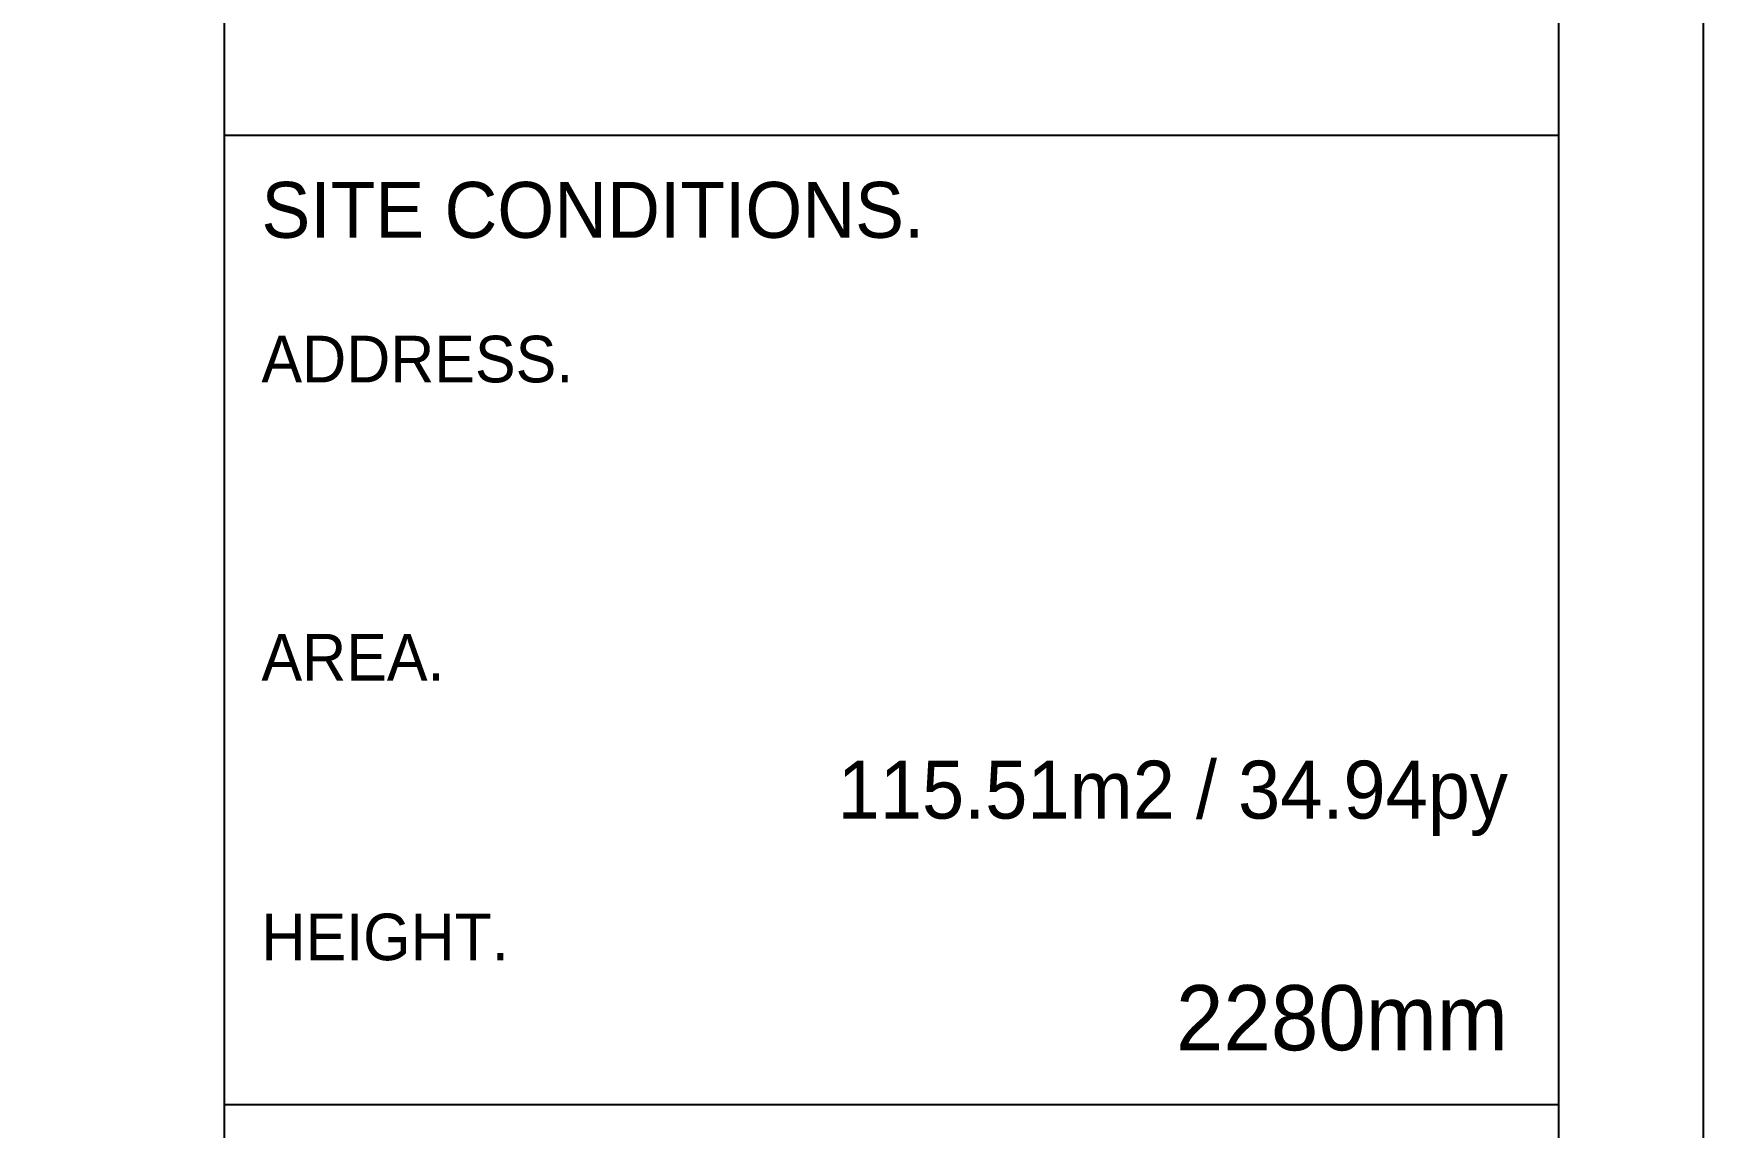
# Model space of a CAD drawing. Header units: millimetres. Extents: x 0 to 460316, y -63250 to 103204.
# Drawn here: x 201470 to 204351, y 44758 to 46647 of the extents above; entities that cross this region are included whole.
import ezdxf
from ezdxf.enums import TextEntityAlignment as Align

# ---------------------------------------------------------------- set-up
doc = ezdxf.new("R2010")
doc.units = ezdxf.units.MM
doc.header["$LTSCALE"] = 25
doc.layers.add('F-SYM', color=7, linetype='Continuous')
doc.layers.add('FORM(YOURNAME)-11', color=1, linetype='Continuous')
doc.styles.add('YOURNAME', font='HY울릉도M.TTF')

# ---------------------------------------------------------------- blocks, each defined once
blk = doc.blocks.new('FORM-PLAN')
at = {"layer": 'Defpoints', "color": 158}
blk.add_line((1346, 54915), (1346, -2085), dxfattribs=at)
blk.add_lwpolyline([(-71444, -2285), (10556, -2285), (10556, 55115), (-71444, 55115)], close=True, dxfattribs=at)
at = {"layer": 'FORM(YOURNAME)-11', "color": 14}
for p, q in [((1346, 20344), (10556, 20344)), ((1346, 13651), (10556, 13651))]:
    blk.add_line(p, q, dxfattribs=at)
at = {"layer": 'FORM(YOURNAME)-11', "color": 250}
blk.add_lwpolyline([(-72444, -3285), (11556, -3285), (11556, 56115), (-72444, 56115)], close=True, dxfattribs=at)
at = {"layer": 'FORM(YOURNAME)-11', "color": 14, "style": 'YOURNAME'}
blk.add_text('SITE CONDITIONS.', height=386.14, dxfattribs=at).set_placement((1603, 19829), align=Align.MIDDLE_LEFT)
at = {"layer": 'FORM(YOURNAME)-11', "color": 251, "style": 'YOURNAME'}
for s, p in [('ADDRESS.', (1603, 18799)), ('AREA.', (1603, 16740)), ('HEIGHT.', (1603, 14809))]:
    blk.add_text(s, height=321.8, dxfattribs=at).set_placement(p, align=Align.MIDDLE_LEFT)
at = {"layer": 'FORM(YOURNAME)-11', "color": 3, "style": 'YOURNAME'}
for tag, height, p in [('1', 450, (9905, 18188)), ('2', 450, (9905, 17544)), ('3', 450, (9905, 16257)), ('4', 450, (9905, 14326)), ('5', 515, (9905, 12009)), ('6', 515, (9905, 9757)), ('7', 515, (9905, 7504)), ('8', 515, (9905, 5252)), ('9', 515, (9905, 2999)), ('10', 515, (5655, 811)), ('11', 515, (9905, 747)), ('12', 515, (5655, -1441)), ('13', 515, (9905, -1441))]:
    blk.add_attdef(tag, text='', height=height, dxfattribs=at).set_placement(p, align=Align.MIDDLE_RIGHT)

msp = doc.modelspace()

# ---------------------------------------------------------------- block references
at = {"layer": 'F-SYM'}
ref = msp.add_blockref('FORM-PLAN', (201462.45, 41384.91), dxfattribs=dict(at, xscale=0.2500000000000001, yscale=0.2500000000000001, zscale=0.2500000000000001))
ref.add_attrib('4', '2280mm', dxfattribs={"layer": 'FORM(YOURNAME)-11', "color": 3, "height": 112.5, "style": 'YOURNAME'}).set_placement((204013.72, 44947.73), align=Align.MIDDLE_RIGHT)
ref.add_attrib('3', '115.51m2 / 34.94py', dxfattribs={"layer": 'FORM(YOURNAME)-11', "color": 3, "height": 100, "style": 'YOURNAME'}).set_placement((204013.72, 45341.4), align=Align.MIDDLE_RIGHT)

doc.saveas('drawing.dxf')
